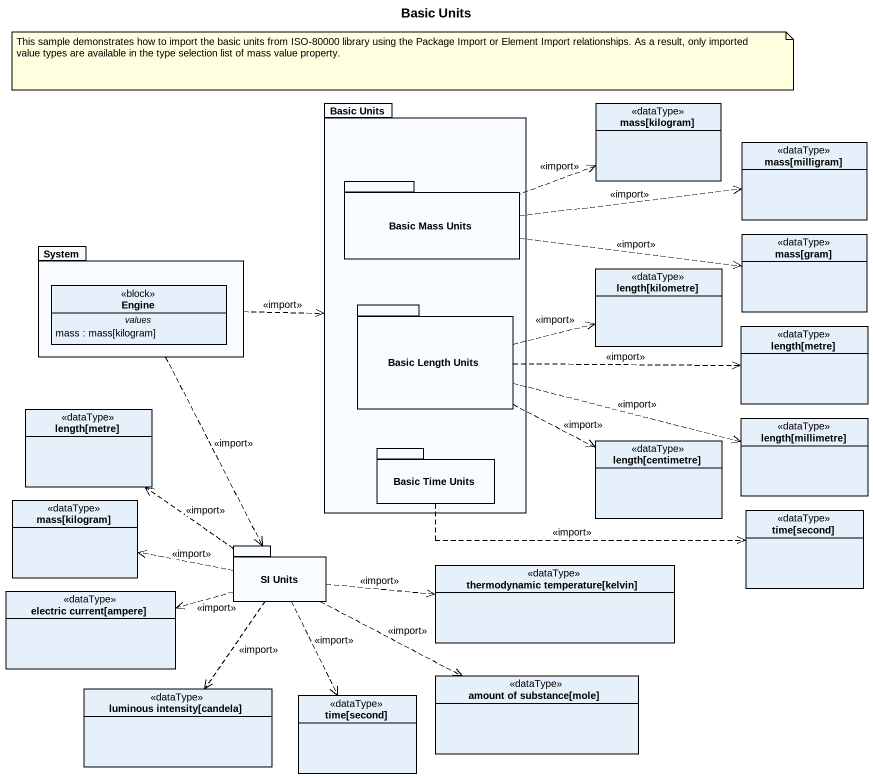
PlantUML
@startuml
title Basic Units
hide circle
hide empty members
package "Basic Units" as Basic_Units {
  package "Basic Mass Units" as Basic_Mass_Units {
  }
  package "Basic Length Units" as Basic_Length_Units {
  }
  package "Basic Time Units" as Basic_Time_Units {
  }
}
class "mass[kilogram]" as mass_kilogram <<dataType>>
class "mass[milligram]" as mass_milligram <<dataType>>
package System {
  class Engine <<block>> {
    -- values --
    mass : mass[kilogram]
  }
}
class "mass[gram]" as mass_gram <<dataType>>
class "length[kilometre]" as length_kilometre <<dataType>>
class "length[metre]" as length_metre <<dataType>>
class "length[metre]" as length_metre_2 <<dataType>>
class "length[millimetre]" as length_millimetre <<dataType>>
class "length[centimetre]" as length_centimetre <<dataType>>
class "mass[kilogram]" as mass_kilogram_2 <<dataType>>
class "time[second]" as time_second <<dataType>>
package "SI Units" as SI_Units {
}
class "electric current[ampere]" as electric_current_ampere <<dataType>>
class "thermodynamic temperature[kelvin]" as thermodynamic_temperature <<dataType>>
class "amount of substance[mole]" as amount_of_substance_mole <<dataType>>
class "luminous intensity[candela]" as luminous_intensity_candela <<dataType>>
class "time[second]" as time_second_2 <<dataType>>
Basic_Mass_Units .right.> mass_kilogram : <<import>>
Basic_Mass_Units .right.> mass_milligram : <<import>>
Basic_Mass_Units .right.> mass_gram : <<import>>
System .right.> Basic_Units : <<import>>
System ..> SI_Units : <<import>>
Basic_Length_Units .right.> length_kilometre : <<import>>
Basic_Length_Units .right.> length_metre : <<import>>
Basic_Length_Units .right.> length_millimetre : <<import>>
Basic_Length_Units .right.> length_centimetre : <<import>>
Basic_Time_Units .right.> time_second : <<import>>
SI_Units .up.> length_metre_2 : <<import>>
SI_Units .left.> mass_kilogram_2 : <<import>>
SI_Units .left.> electric_current_ampere : <<import>>
SI_Units .right.> thermodynamic_temperature : <<import>>
SI_Units .right.> amount_of_substance_mole : <<import>>
SI_Units ..> luminous_intensity_candela : <<import>>
SI_Units ..> time_second_2 : <<import>>
note as N1
  This sample demonstrates how to import the basic units from ISO-80000 library using the Package Import or Element Import relationships. As a result, only imported value types are available in the type selection list of mass value property.
end note
@enduml
